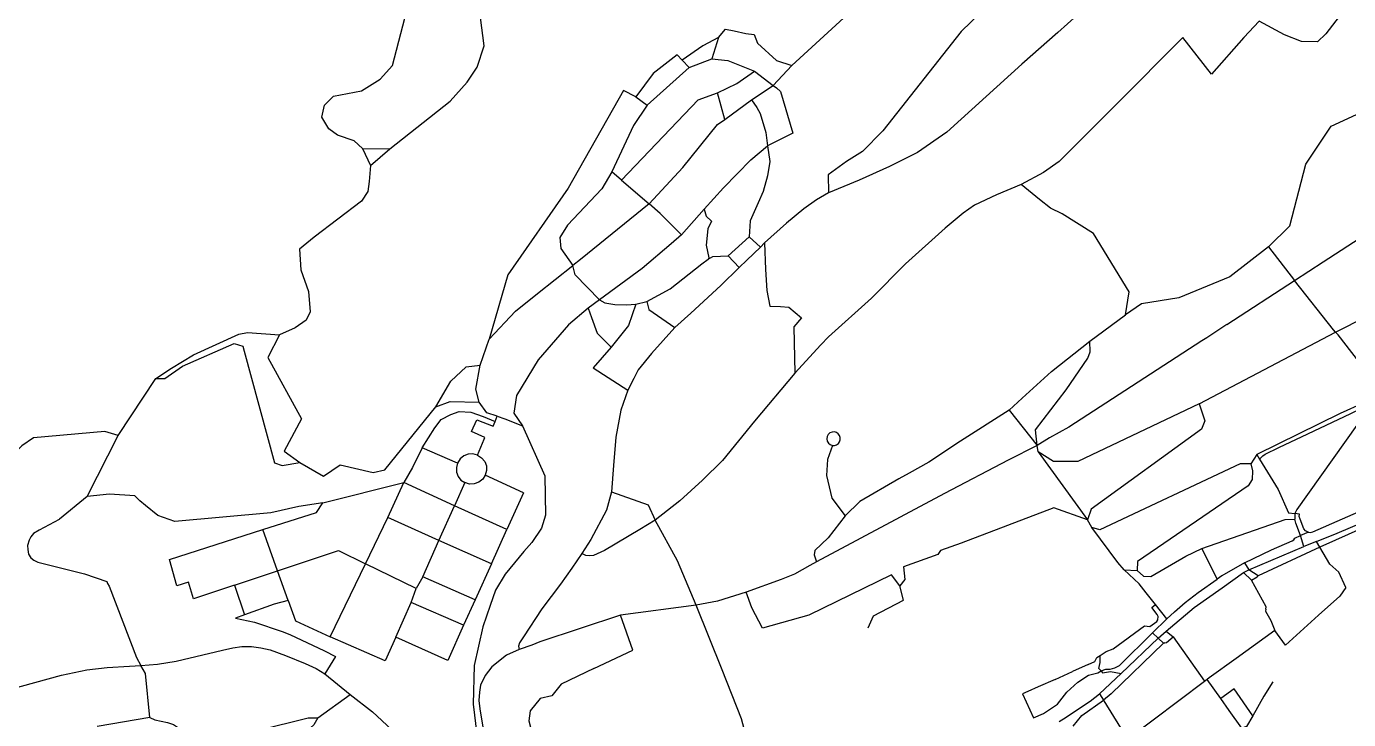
# Model space of a CAD drawing. Header units: inches. Extents: x 2740922 to 2751091, y 1249500 to 1259683.
# Drawn here: x 2744319 to 2745574, y 1254127 to 1254785 of the extents above; entities that cross this region are included whole.
import ezdxf

# ---------------------------------------------------------------- set-up
doc = ezdxf.new("R2010")
doc.units = ezdxf.units.IN
doc.header["$MEASUREMENT"] = 0

msp = doc.modelspace()

# ---------------------------------------------------------------- linework, layer by layer
for points in [[(2744614.3, 1254681.4), (2744606.1, 1254687.7), (2744599.3, 1254698.6), (2744602, 1254709.9), (2744610.4, 1254718.5), (2744636.9, 1254723.6), (2744654.8, 1254734.7), (2744666.4, 1254747.8), (2744684.1, 1254816), (2744685, 1254826.7), (2744679.1, 1254839.4), (2744672, 1254849.9), (2744667.9, 1254857.8), (2744665, 1254867.6), (2744664.7, 1254876.2), (2744681.4, 1254941.1), (2744689.2, 1254948.5), (2744693.2, 1254956.3), (2744695.6, 1254967.9), (2744696, 1254977.5), (2744702.3, 1254985.4), (2744711.8, 1254989.9)], [(2744663.9, 1254668.7), (2744721.3, 1254713.8), (2744737.5, 1254731.8), (2744746.9, 1254746), (2744753.4, 1254766.4), (2744749.9, 1254793.3), (2744744.2, 1254812.1), (2744748.3, 1254820.3), (2744760.4, 1254830.9), (2744800.6, 1254855.2), (2744820.4, 1254867.6)], [(2745300.8, 1254864), (2745253.9, 1254826), (2745206.7, 1254779.8), (2745132, 1254685.7), (2745112.7, 1254666.1), (2745097.5, 1254656.7), (2745080.2, 1254644), (2745080.6, 1254626.8)], [(2745594.9, 1254832.7), (2745552.9, 1254777.8), (2745544.9, 1254770.1), (2745529.9, 1254770.4), (2745513.6, 1254776.9)], [(2745326.2, 1254803.9), (2745316.8, 1254795.6), (2745298.4, 1254779.1), (2745264.2, 1254749), (2745230.4, 1254718.1), (2745192.9, 1254684.3), (2745165.2, 1254665.2), (2745138.4, 1254651.7), (2745109.7, 1254638.8), (2745080.6, 1254626.8)], [(2745045.6, 1254747.7), (2745095.1, 1254792.9)], [(2745513.6, 1254776.9), (2745489.5, 1254789.7), (2745475.1, 1254774.1), (2745444.2, 1254739.5), (2745417.1, 1254774.4)], [(2744976, 1254774.2), (2744982.8, 1254782.1)], [(2744982.8, 1254782.1), (2744991.1, 1254780.5), (2745002.1, 1254778.2), (2745009.8, 1254777.2), (2745013.2, 1254769), (2745031.1, 1254752.3), (2745045.6, 1254747.7)], [(2744976, 1254774.2), (2744961.1, 1254766.4), (2744941.6, 1254752.8)], [(2744976, 1254774.2), (2744969.8, 1254754)], [(2745417.1, 1254774.4), (2745353.8, 1254710.6), (2745299.7, 1254656.5), (2745284.6, 1254646), (2745263.6, 1254634.6)], [(2744941.6, 1254752.8), (2744936.7, 1254757.9), (2744913.9, 1254740), (2744897.4, 1254717.9)], [(2744941.6, 1254752.8), (2744948.2, 1254745.9)], [(2744948.2, 1254745.9), (2744969.8, 1254754)], [(2744969.8, 1254754), (2744984.9, 1254752.4), (2745010.4, 1254742.3)], [(2744948.2, 1254745.9), (2744908.2, 1254710.1)], [(2744975.1, 1254721.7), (2744993.6, 1254730.6), (2745010.4, 1254742.3)], [(2745010.4, 1254742.3), (2745027.9, 1254728.6)], [(2745027.9, 1254728.6), (2745045.6, 1254747.7)], [(2745498.4, 1254575.6), (2745518.7, 1254595.6), (2745534, 1254654), (2745558.1, 1254690.2), (2745590.1, 1254704.8), (2745616.8, 1254728.7), (2745632.1, 1254740)], [(2745007.5, 1254715.2), (2745027.9, 1254728.6)], [(2745027.9, 1254728.6), (2745031.3, 1254726.5), (2745034.8, 1254723), (2745046.8, 1254683.3), (2745022.7, 1254671.4)], [(2744897.4, 1254717.9), (2744885.9, 1254724), (2744833.3, 1254631.3), (2744776.1, 1254548.9), (2744758.1, 1254487.9)], [(2744883.9, 1254638.8), (2744956.9, 1254715.2), (2744975.1, 1254721.7)], [(2744897.4, 1254717.9), (2744908.2, 1254710.1)], [(2744982.2, 1254696.4), (2744975.1, 1254721.7)], [(2744982.2, 1254696.4), (2745007.5, 1254715.2)], [(2745007.5, 1254715.2), (2745012.5, 1254707.8), (2745015.5, 1254702.1), (2745021, 1254684), (2745022.7, 1254671.4)], [(2744908.2, 1254710.1), (2744895.4, 1254690.8), (2744874.9, 1254646.8)], [(2744910.1, 1254616.4), (2744942.3, 1254650.9), (2744975.2, 1254691.8), (2744982.2, 1254696.4)], [(2744638.1, 1254669), (2744630, 1254676.1), (2744614.3, 1254681.4)], [(2744638.1, 1254669), (2744663.9, 1254668.7)], [(2744638.1, 1254669), (2744645.4, 1254652.6)], [(2744645.4, 1254652.6), (2744663.9, 1254668.7)], [(2744962.5, 1254611.2), (2744980.9, 1254631.7), (2745006.8, 1254658.1), (2745022.7, 1254671.4)], [(2745022.7, 1254671.4), (2745024.9, 1254656.5), (2745022.6, 1254643), (2745018.5, 1254628.1), (2745013.8, 1254617.2), (2745006.2, 1254600.2), (2745005.3, 1254584.9)], [(2745523, 1254543.7), (2745550.2, 1254561.4), (2745591, 1254587.6), (2745620.4, 1254610.5), (2745638.1, 1254626.5), (2745654.4, 1254642.4), (2745683, 1254669.9), (2745684.4, 1254671)], [(2744645.4, 1254652.6), (2744644.3, 1254637.5), (2744643.1, 1254628), (2744636.9, 1254618.9), (2744592.1, 1254584.8), (2744578.2, 1254573.2), (2744579.3, 1254553.6), (2744586.6, 1254533.2), (2744588.4, 1254513.8), (2744584.4, 1254506.1), (2744574, 1254498.7), (2744559, 1254492.1)], [(2744874.9, 1254646.8), (2744865.3, 1254630.6), (2744832.6, 1254596.2), (2744825.5, 1254584.4), (2744826.2, 1254573.9), (2744837.6, 1254557.8)], [(2744883.9, 1254638.8), (2744874.9, 1254646.8)], [(2744883.9, 1254638.8), (2744910.1, 1254616.4)], [(2745080.6, 1254626.8), (2745069, 1254620.1), (2745057.1, 1254611.5), (2745040.7, 1254598), (2745019.8, 1254579.2)], [(2745263.6, 1254634.6), (2745240, 1254625), (2745219.3, 1254615), (2745208.3, 1254607.4), (2745191.2, 1254593.2), (2745153.6, 1254559.5), (2745121.4, 1254526.9), (2745080.5, 1254490), (2745073.3, 1254482.6), (2745048.7, 1254455.5)], [(2745362.6, 1254510.9), (2745366.1, 1254532.9), (2745332.3, 1254588.2), (2745302.6, 1254606.8), (2745291.4, 1254612.3), (2745280.8, 1254620.5), (2745263.6, 1254634.6)], [(2744910.1, 1254616.4), (2744845.1, 1254563.6), (2744837.6, 1254557.8)], [(2744940.9, 1254586.9), (2744920.6, 1254607.3), (2744910.1, 1254616.4)], [(2744940.9, 1254586.9), (2744962.5, 1254611.2)], [(2744962.5, 1254611.2), (2744964.2, 1254604.8), (2744969.3, 1254600), (2744965.9, 1254592.7), (2744964.3, 1254577), (2744967, 1254565.2), (2744966.1, 1254564)], [(2744940.9, 1254586.9), (2744931.2, 1254578.4), (2744903.7, 1254555.1), (2744863.1, 1254525.1)], [(2744985.4, 1254566.9), (2745005.3, 1254584.9)], [(2744995.8, 1254555.8), (2745003.1, 1254562.9), (2745016, 1254575.3)], [(2745005.3, 1254584.9), (2745016, 1254575.3)], [(2745016, 1254575.3), (2745019.8, 1254579.2)], [(2745019.8, 1254579.2), (2745020.7, 1254554), (2745022, 1254534.1), (2745024.8, 1254519.2), (2745034.8, 1254518.9), (2745042.9, 1254518.3), (2745054.9, 1254508), (2745047.5, 1254499.6), (2745048.7, 1254455.5)], [(2745498.4, 1254575.6), (2745461.7, 1254547.1), (2745413.4, 1254527.3), (2745377.9, 1254521.6), (2745362.6, 1254510.9)], [(2745498.4, 1254575.6), (2745523, 1254543.7)], [(2744907.9, 1254523.6), (2744930.1, 1254535.8), (2744960.2, 1254559.5), (2744966.1, 1254564)], [(2744966.1, 1254564), (2744970.6, 1254566.4), (2744985.4, 1254566.9)], [(2744985.4, 1254566.9), (2744995.8, 1254555.8)], [(2744758.1, 1254487.9), (2744783.3, 1254514.4), (2744804.3, 1254531.3), (2744837.6, 1254557.8)], [(2744863.1, 1254525.1), (2744839.9, 1254549), (2744837.6, 1254557.8)], [(2744934.7, 1254498.9), (2744949.9, 1254512.5), (2744978.2, 1254539), (2744995.8, 1254555.8)], [(2745562.2, 1254494.6), (2745681.2, 1254554.6)], [(2745458.9, 1254501.7), (2745523, 1254543.7)], [(2745562.2, 1254494.6), (2745560.2, 1254496.9), (2745523, 1254543.7)], [(2744863.1, 1254525.1), (2744852.3, 1254517.4)], [(2744863.1, 1254525.1), (2744868.1, 1254522.4), (2744877.5, 1254520.8), (2744888.7, 1254520.6), (2744897.7, 1254521.1)], [(2744897.7, 1254521.1), (2744907.9, 1254523.6)], [(2744907.9, 1254523.6), (2744909.8, 1254516.1), (2744934.7, 1254498.9)], [(2744852.3, 1254517.4), (2744833.7, 1254501.4), (2744804.8, 1254468.4), (2744784.3, 1254434.3), (2744781.7, 1254417.6), (2744789.9, 1254405.8)], [(2744852.3, 1254517.4), (2744855.4, 1254508.4), (2744860.7, 1254493.5), (2744874, 1254480.4)], [(2744897.7, 1254521.1), (2744890.6, 1254501), (2744874, 1254480.4)], [(2745328.6, 1254486), (2745362.6, 1254510.9)], [(2744934.7, 1254498.9), (2744912.3, 1254474.4), (2744899.8, 1254458.9), (2744895.7, 1254450.7), (2744890, 1254439.4)], [(2745458.9, 1254501.7), (2745440, 1254489.3), (2745435.2, 1254486.2), (2745350.3, 1254431.3), (2745308.7, 1254404.5), (2745290.3, 1254394.2), (2745278.6, 1254387.1)], [(2744441.8, 1254450.5), (2744456.4, 1254460.5), (2744477.4, 1254473), (2744520.5, 1254492.7), (2744528.8, 1254494.3), (2744559, 1254492.1)], [(2744559, 1254492.1), (2744548.2, 1254470.4), (2744580.1, 1254412.4), (2744563.4, 1254381.5), (2744578.5, 1254370.8)], [(2744749.8, 1254463.3), (2744758.1, 1254487.9)], [(2745252.2, 1254420.4), (2745264.6, 1254432), (2745292.4, 1254457.2), (2745328.6, 1254486)], [(2745278.6, 1254387.1), (2745277.2, 1254402), (2745306.3, 1254439.9), (2745326.9, 1254469.8), (2745329.1, 1254476), (2745328.6, 1254486)], [(2745432.6, 1254426.4), (2745562.2, 1254494.6)], [(2745605.5, 1254438.3), (2745605.8, 1254438.8), (2745603.6, 1254441.7), (2745564.5, 1254492.1), (2745562.2, 1254494.6)], [(2744441.8, 1254450.5), (2744450.2, 1254450.5), (2744467.1, 1254462.4), (2744516.1, 1254483.7), (2744524.4, 1254481.3), (2744525.6, 1254476.5), (2744554.3, 1254370.5), (2744561.8, 1254368.1), (2744578.5, 1254370.8)], [(2744874, 1254480.4), (2744857, 1254460.6), (2744890, 1254439.4)], [(2744707.6, 1254423.8), (2744721.7, 1254447.9), (2744736.3, 1254461.8), (2744749.8, 1254463.3)], [(2744748.7, 1254428.2), (2744745.7, 1254440.6), (2744749.8, 1254463.3)], [(2744406, 1254396.5), (2744441.8, 1254450.5)], [(2745048.7, 1254455.5), (2745010.2, 1254410), (2744979.9, 1254372.6), (2744960.8, 1254354.1), (2744939.3, 1254334.4), (2744916, 1254316.1)], [(2744890, 1254439.4), (2744883.4, 1254420.5), (2744878.7, 1254394.9), (2744876.5, 1254368.1), (2744874.5, 1254342.9)], [(2744578.5, 1254370.8), (2744600.9, 1254357.9), (2744616.6, 1254368.7), (2744648.1, 1254361.3), (2744659.3, 1254363.8), (2744707.6, 1254423.8)], [(2744707.6, 1254423.8), (2744721.1, 1254428.9), (2744748.7, 1254428.2)], [(2744766, 1254414.7), (2744756.1, 1254418.1), (2744748.7, 1254428.2)], [(2745432.6, 1254426.4), (2745317.2, 1254371.8), (2745294.3, 1254371.7), (2745279.6, 1254380.9)], [(2745432.6, 1254426.4), (2745438, 1254410.5), (2745434.8, 1254402.5), (2745330.1, 1254326.4), (2745326.5, 1254316.3)], [(2745598.7, 1254429.1), (2745594, 1254429.4), (2745588.9, 1254427.6), (2745566.5, 1254417.3), (2745487.2, 1254378.5)], [(2745490, 1254373.9), (2745493, 1254377.3), (2745495.3, 1254378.9), (2745508.2, 1254385.1), (2745535.7, 1254397.9), (2745576.6, 1254417.3), (2745587.2, 1254422.4), (2745590.8, 1254424.9), (2745594.2, 1254422.6), (2745595.7, 1254421.6)], [(2744694.6, 1254384.8), (2744706.7, 1254403.7), (2744712.6, 1254411.5), (2744721.8, 1254416.5), (2744729.8, 1254419.2), (2744740.8, 1254418.6), (2744752.6, 1254414.5), (2744764, 1254409.8)], [(2744747.3, 1254377.9), (2744753.4, 1254393), (2744754, 1254394.7), (2744741.6, 1254400.3), (2744746.5, 1254411.2), (2744762.1, 1254405.2), (2744764, 1254409.8)], [(2744764, 1254409.8), (2744766, 1254414.7)], [(2744766, 1254414.7), (2744773, 1254412.3), (2744789.9, 1254405.8)], [(2745252.2, 1254420.4), (2745205.9, 1254391), (2745175.8, 1254371), (2745157, 1254360.6), (2745147.3, 1254355.2), (2745110.3, 1254333.8), (2745096.3, 1254320.3)], [(2745252.2, 1254420.4), (2745278.6, 1254387.1)], [(2745595.7, 1254421.6), (2745594.2, 1254422.6), (2745525.3, 1254326.3), (2745523.6, 1254322.4)], [(2744406, 1254396.5), (2744393.2, 1254400.3), (2744325.4, 1254394.2), (2744314.3, 1254386.8), (2744300.8, 1254373), (2744248, 1254357.9), (2744215.9, 1254352.9), (2744191.4, 1254353), (2744089.1, 1254345), (2743995.2, 1254350.8), (2743971.3, 1254358.9)], [(2744789.9, 1254405.8), (2744811, 1254358.3), (2744811.9, 1254321), (2744808.1, 1254308.6), (2744798.9, 1254295), (2744791.1, 1254286.5), (2744773.4, 1254264.8), (2744764.2, 1254249.8), (2744759.1, 1254235), (2744752.3, 1254214.7), (2744744, 1254178.1), (2744743.1, 1254141.6), (2744746.4, 1254112.7), (2744748.5, 1254103.3)], [(2745084.2, 1254387), (2745086.3, 1254387), (2745088.2, 1254387.6), (2745089.9, 1254388.8), (2745091.1, 1254390.5), (2745091.7, 1254392.5), (2745091.7, 1254394.5), (2745091.1, 1254396.4), (2745089.8, 1254398.1), (2745088.1, 1254399.2), (2745086.1, 1254399.8), (2745083.9, 1254399.7), (2745081.9, 1254398.9), (2745080.2, 1254397.4), (2745079.2, 1254395.4), (2745078.9, 1254393.3), (2745079.3, 1254391.1), (2745080.4, 1254389.2), (2745082.1, 1254387.8), (2745084.2, 1254387)], [(2744376.6, 1254338.6), (2744406, 1254396.5)], [(2745278.6, 1254387.1), (2745251.2, 1254372.9), (2745190.6, 1254341.4), (2745069, 1254276.4)], [(2745084.2, 1254387), (2745079.5, 1254373.8), (2745078.6, 1254358.4), (2745083.6, 1254336.9), (2745096.3, 1254320.3)], [(2745279.6, 1254380.9), (2745278.6, 1254387.1)], [(2744694.6, 1254384.8), (2744685.4, 1254366), (2744677.3, 1254351.7)], [(2744728.2, 1254370.3), (2744694.6, 1254384.8)], [(2744747.3, 1254377.9), (2744742.9, 1254379), (2744738.3, 1254378.8), (2744734.1, 1254377.1), (2744730.6, 1254374.2), (2744728.2, 1254370.3)], [(2744747.3, 1254377.9), (2744751.1, 1254375.4), (2744754, 1254371.9), (2744755.6, 1254367.6), (2744755.8, 1254363.1), (2744754.6, 1254358.7)], [(2745279.6, 1254380.9), (2745326.5, 1254316.3)], [(2745487.2, 1254378.5), (2745481.5, 1254369.7)], [(2745487.2, 1254378.5), (2745490, 1254373.9)], [(2745490, 1254373.9), (2745507.6, 1254345.2), (2745517.3, 1254323.1), (2745523.6, 1254322.4)], [(2744728.2, 1254370.3), (2744727.1, 1254366.1), (2744727.3, 1254361.7), (2744728.9, 1254357.7), (2744731.5, 1254354.2), (2744735.1, 1254351.8)], [(2745481.5, 1254369.7), (2745471.5, 1254369.7), (2745338.1, 1254306.8), (2745330.5, 1254309.3)], [(2745481.5, 1254369.7), (2745483.1, 1254362.9), (2745483, 1254354.8), (2745479.1, 1254348.7), (2745374.1, 1254276.8), (2745373.7, 1254268.3)], [(2744600.4, 1254332.4), (2744677.3, 1254351.7)], [(2744662, 1254318.7), (2744677.3, 1254351.7)], [(2744725.3, 1254329.8), (2744677.3, 1254351.7)], [(2744735.1, 1254351.8), (2744725.3, 1254329.8)], [(2744754.6, 1254358.7), (2744752.1, 1254354.9), (2744748.4, 1254352.1), (2744744.1, 1254350.5), (2744739.5, 1254350.4), (2744735.1, 1254351.8)], [(2744790.9, 1254342.2), (2744754.6, 1254358.7)], [(2744376.6, 1254338.6), (2744350.1, 1254317), (2744349.8, 1254316.8), (2744330.8, 1254306.6), (2744325.6, 1254303.4), (2744323, 1254300.4), (2744321.5, 1254297), (2744319.8, 1254292.2), (2744320, 1254288.4), (2744320.8, 1254283.9), (2744323, 1254280.3), (2744325.9, 1254278.1), (2744329.7, 1254276.1), (2744373.8, 1254265.3), (2744395, 1254257.8), (2744395.9, 1254256), (2744397.4, 1254253.3), (2744423.4, 1254185.9), (2744427.5, 1254178.3)], [(2744421.8, 1254339.2), (2744397.8, 1254340.8), (2744376.6, 1254338.6)], [(2744426.5, 1254334.3), (2744421.8, 1254339.2)], [(2744790.9, 1254342.2), (2744775, 1254307.2)], [(2744874.5, 1254342.9), (2744869.7, 1254325.6), (2744854.8, 1254297.8), (2744846.4, 1254284.4)], [(2744874.5, 1254342.9), (2744909.2, 1254330.8), (2744916, 1254316.1)], [(2744432, 1254329.9), (2744426.5, 1254334.3)], [(2744600.4, 1254332.4), (2744577.4, 1254329.2), (2744551, 1254323), (2744459.6, 1254314.8), (2744443.7, 1254320.4), (2744432, 1254329.9)], [(2744543.4, 1254307.2), (2744594.2, 1254323.4), (2744600.4, 1254332.4)], [(2744710.6, 1254296.9), (2744725.3, 1254329.8)], [(2744775, 1254307.2), (2744725.3, 1254329.8)], [(2745326.5, 1254316.3), (2745294.5, 1254327.9), (2745206.7, 1254294.2), (2745187, 1254287.3), (2745184.3, 1254283.5), (2745151.9, 1254271.8), (2745152.9, 1254259.8), (2745148.4, 1254253.9)], [(2745536.4, 1254304.8), (2745538.1, 1254304.5), (2745540.6, 1254305), (2745602, 1254332)], [(2744640.7, 1254274.8), (2744662, 1254318.7)], [(2744710.6, 1254296.9), (2744662, 1254318.7)], [(2744916, 1254316.1), (2744901.3, 1254307.1), (2744867.9, 1254287.4), (2744857.2, 1254282.5), (2744853.6, 1254282.3), (2744850.2, 1254282.7), (2744846.4, 1254284.4)], [(2744954.7, 1254235.4), (2744937.2, 1254277.6), (2744916, 1254316.1)], [(2745096.3, 1254320.3), (2745080.2, 1254299.4), (2745067.6, 1254287.4), (2745066.9, 1254283.1), (2745069, 1254276.4)], [(2745330.5, 1254309.3), (2745326.5, 1254316.3)], [(2745435, 1254289.1), (2745514.4, 1254316.7), (2745523.4, 1254317)], [(2745523.6, 1254322.4), (2745523.4, 1254317)], [(2745528.8, 1254301.4), (2745524.3, 1254313.1), (2745523.4, 1254317)], [(2745536.4, 1254304.8), (2745535.6, 1254304.9), (2745533.5, 1254306.1), (2745532.1, 1254307.9), (2745528.4, 1254316.9), (2745527.7, 1254319.5), (2745527.9, 1254321.9), (2745523.6, 1254322.4)], [(2745544.1, 1254295.8), (2745563.8, 1254303.7), (2745586.8, 1254313.7)], [(2744516.3, 1254254.3), (2744477.4, 1254241.3), (2744472.6, 1254257.3), (2744461.7, 1254253.8), (2744454.5, 1254278.9), (2744543.4, 1254307.2)], [(2744557.3, 1254268), (2744543.4, 1254307.2)], [(2744760.4, 1254274.7), (2744775, 1254307.2)], [(2745361.4, 1254268.9), (2745355.2, 1254275.9), (2745330.5, 1254309.3)], [(2745475.7, 1254275.6), (2745501.2, 1254287.8), (2745520.9, 1254296.4), (2745522.6, 1254297.5), (2745523.3, 1254298.9)], [(2745523.3, 1254298.9), (2745528.8, 1254301.4)], [(2745536.4, 1254304.8), (2745528.8, 1254301.4)], [(2745532.1, 1254291), (2745528.8, 1254301.4)], [(2745589.1, 1254309.1), (2745547.3, 1254290.4)], [(2744557.3, 1254268), (2744615.2, 1254287.4), (2744640.7, 1254274.8)], [(2744695.1, 1254262.3), (2744710.6, 1254296.9)], [(2744760.4, 1254274.7), (2744710.6, 1254296.9)], [(2745373.7, 1254268.3), (2745379.6, 1254262.8), (2745386.8, 1254262.7), (2745420, 1254281.9), (2745435, 1254289.1)], [(2745449.7, 1254260.1), (2745443.3, 1254273), (2745440.9, 1254277.9), (2745438.7, 1254282.6), (2745435, 1254289.1)], [(2745479.7, 1254269), (2745532.1, 1254291)], [(2745547.3, 1254290.4), (2745488.5, 1254263.2)], [(2745544.1, 1254295.8), (2745532.1, 1254291)], [(2745547.3, 1254290.4), (2745544.1, 1254295.8)], [(2745556.7, 1254274.4), (2745547.3, 1254290.4)], [(2744607.2, 1254205.4), (2744640.7, 1254274.8)], [(2744689, 1254251.1), (2744640.7, 1254274.8)], [(2744760.4, 1254274.7), (2744744.9, 1254240.6)], [(2744846.4, 1254284.4), (2744836.8, 1254270.5), (2744826, 1254255.2), (2744808.2, 1254232), (2744790.8, 1254205.5), (2744787.1, 1254199.8), (2744786.1, 1254196.4), (2744786.8, 1254193.3)], [(2745069, 1254276.4), (2745062.8, 1254273.1), (2745048.3, 1254264.8), (2745035.6, 1254259.7), (2745002.3, 1254247.8)], [(2745475.7, 1254275.6), (2745454.2, 1254263.3), (2745449.7, 1254260.1)], [(2745475.7, 1254275.6), (2745479.7, 1254269)], [(2745572, 1254252.2), (2745565.3, 1254266.7), (2745556.7, 1254274.4)], [(2744516.3, 1254254.3), (2744557.3, 1254268)], [(2744567.4, 1254239.8), (2744557.3, 1254268)], [(2744695.1, 1254262.3), (2744689, 1254251.1)], [(2744744.9, 1254240.6), (2744695.1, 1254262.3)], [(2745148.4, 1254253.9), (2745140.4, 1254264.3), (2745062, 1254225.9), (2745017.9, 1254213.5), (2745007.8, 1254232.9), (2745002.3, 1254247.8)], [(2745361.4, 1254268.9), (2745373.7, 1254268.3)], [(2745391.2, 1254235.9), (2745382.4, 1254247), (2745375.6, 1254255.6), (2745361.4, 1254268.9)], [(2745401.2, 1254210.8), (2745427.8, 1254233.1), (2745454.3, 1254252), (2745474.8, 1254266.3)], [(2745401.9, 1254222.6), (2745409.1, 1254229), (2745419.2, 1254237.9), (2745431.5, 1254247.4), (2745449.7, 1254260.1)], [(2745474.8, 1254266.3), (2745479.7, 1254269)], [(2745482.3, 1254259.2), (2745474.8, 1254266.3)], [(2745488.5, 1254263.2), (2745479.7, 1254269)], [(2745482.3, 1254259.2), (2745487.8, 1254262.2), (2745488.5, 1254263.2)], [(2744516.3, 1254254.3), (2744525.8, 1254226.1)], [(2744684.3, 1254238), (2744689, 1254251.1)], [(2745002.3, 1254247.8), (2744975.1, 1254239.1), (2744954.7, 1254235.4)], [(2745118.3, 1254214), (2745123.4, 1254225.2), (2745151.9, 1254240.3), (2745148.4, 1254253.9)], [(2745495.9, 1254231.7), (2745496.1, 1254233.8), (2745482.3, 1254259.2)], [(2745572, 1254252.2), (2745566.1, 1254244.1), (2745545.9, 1254225.9)], [(2744567.4, 1254239.8), (2744554.1, 1254236.4), (2744525.8, 1254226.1)], [(2744567.4, 1254239.8), (2744574.3, 1254220.5), (2744607.2, 1254205.4)], [(2744669.5, 1254205), (2744684.3, 1254238)], [(2744734, 1254216.3), (2744684.3, 1254238)], [(2744744.9, 1254240.6), (2744734, 1254216.3)], [(2744954.7, 1254235.4), (2744883.1, 1254225.9)], [(2745012.5, 1254057.3), (2745011.2, 1254077.9), (2744998, 1254127.4), (2744979.6, 1254174.1), (2744954.7, 1254235.4)], [(2745338.6, 1254187.7), (2745344.2, 1254191.6), (2745351, 1254194), (2745380.7, 1254215.7), (2745385.8, 1254215.1), (2745392.4, 1254220), (2745393.2, 1254221.6), (2745393.5, 1254224.7), (2745392.8, 1254226.5), (2745387.5, 1254233.1), (2745391.2, 1254235.9)], [(2745401.9, 1254222.6), (2745391.2, 1254235.9)], [(2744525.8, 1254226.1), (2744517.4, 1254223.2)], [(2744517.4, 1254223.2), (2744535.5, 1254219.3), (2744561.8, 1254210.4), (2744568.8, 1254207.6), (2744601.8, 1254192.2), (2744612.4, 1254186.7), (2744602.1, 1254170.1)], [(2744883.1, 1254225.9), (2744806.3, 1254200.5), (2744798.8, 1254197.3), (2744786.8, 1254193.3)], [(2744857.6, 1254175.2), (2744894.8, 1254192.7), (2744883.1, 1254225.9)], [(2745388.4, 1254209.3), (2745401.9, 1254222.6)], [(2745495.9, 1254231.7), (2745495.7, 1254229.6), (2745500.8, 1254220.9), (2745504.3, 1254211.3)], [(2745545.9, 1254225.9), (2745514.5, 1254197.6)], [(2744734, 1254216.3), (2744718.9, 1254183), (2744669.5, 1254205)], [(2745393.8, 1254204), (2745401.2, 1254210.8)], [(2745401.2, 1254210.8), (2745407.8, 1254205.5)], [(2745504.3, 1254211.3), (2745467.6, 1254184.9), (2745442.1, 1254166.4), (2745440.1, 1254165), (2745439, 1254164.1)], [(2745514.5, 1254197.6), (2745504.3, 1254211.3)], [(2744669.5, 1254205), (2744659.6, 1254182.6), (2744607.2, 1254205.4)], [(2745339.6, 1254173.1), (2745344, 1254174.8), (2745348.2, 1254174.6), (2745352.6, 1254175.8), (2745356.9, 1254178.3), (2745388.4, 1254209.3)], [(2745400.1, 1254199.7), (2745398.6, 1254199.4), (2745349.1, 1254151.2), (2745341.6, 1254145.3)], [(2745358.4, 1254170.5), (2745393.8, 1254204)], [(2745388.4, 1254209.3), (2745393.8, 1254204)], [(2745393.8, 1254204), (2745398.6, 1254199.4), (2745400.1, 1254199.7)], [(2745400.1, 1254199.7), (2745401.6, 1254200.1), (2745407.8, 1254205.5)], [(2745407.8, 1254205.5), (2745437.8, 1254163.3), (2745439, 1254164.1)], [(2744427.5, 1254178.3), (2744443.3, 1254179.4), (2744461.1, 1254182.2), (2744504.9, 1254192.6), (2744514.8, 1254195), (2744523.4, 1254196.2), (2744532.4, 1254196.1), (2744541.3, 1254194.9), (2744550.2, 1254192.9), (2744564.7, 1254187.5), (2744583.4, 1254180.2), (2744594.1, 1254175.2), (2744602.1, 1254170.1)], [(2744786.8, 1254193.3), (2744774.6, 1254188), (2744760.7, 1254177), (2744754.4, 1254168.6), (2744750, 1254159.5), (2744749, 1254153), (2744748.5, 1254145), (2744749.5, 1254137.1), (2744752.3, 1254119.5), (2744758.1, 1254101.3)], [(2745327.2, 1254179), (2745333.5, 1254181.8), (2745335.5, 1254185.6), (2745338.6, 1254187.7)], [(2745339.6, 1254173.1), (2745337.3, 1254175.2), (2745338.7, 1254181.1), (2745338.6, 1254187.7)], [(2744259.6, 1254147.7), (2744272.6, 1254148.7), (2744288.5, 1254151.5), (2744352.2, 1254169.1), (2744376, 1254173.9), (2744395.4, 1254176.1), (2744416.6, 1254177.5), (2744427.5, 1254178.3)], [(2744435.9, 1254128.7), (2744431.7, 1254170.6), (2744427.5, 1254178.3)], [(2744857.6, 1254175.2), (2744826.5, 1254160.5), (2744817.9, 1254149.4), (2744806.8, 1254146.9), (2744797.2, 1254135.2), (2744796, 1254125.7), (2744799.1, 1254113.5), (2744792.8, 1254102), (2744791.7, 1254095), (2744778.7, 1254081.3)], [(2745275.1, 1254128.6), (2745284.6, 1254132.6), (2745298.1, 1254141.4), (2745307, 1254152.7), (2745317.5, 1254162.4), (2745327.6, 1254169), (2745336.3, 1254171.1), (2745339.6, 1254173.1)], [(2745295.7, 1254165), (2745312.3, 1254172.4)], [(2745327.2, 1254179), (2745312.3, 1254172.4)], [(2745339.6, 1254173.1), (2745340.8, 1254171.2), (2745348.5, 1254172.6), (2745358.4, 1254170.5)], [(2744602.1, 1254170.1), (2744626.2, 1254150.6)], [(2745295.7, 1254165), (2745279.6, 1254157.9)], [(2745358.4, 1254170.5), (2745337.9, 1254151.3)], [(2745364.4, 1254108.1), (2745437.8, 1254163.3), (2745439, 1254164.1)], [(2745453.1, 1254146.7), (2745440.1, 1254165), (2745439, 1254164.1)], [(2745502.7, 1254162.6), (2745494.1, 1254148.9)], [(2744595.6, 1254128.6), (2744626.2, 1254150.6)], [(2744626.2, 1254150.6), (2744647.3, 1254134.2), (2744679.1, 1254104.7), (2744688.4, 1254096.8), (2744702.6, 1254086.9)], [(2745279.6, 1254157.9), (2745269.9, 1254153.5), (2745264.8, 1254151.2), (2745275.1, 1254128.6)], [(2745299.7, 1254125.1), (2745306.3, 1254129.2), (2745320.9, 1254139), (2745329.2, 1254144.4), (2745337.9, 1254151.3)], [(2745337.9, 1254151.3), (2745341.6, 1254145.3)], [(2745465.9, 1254155.9), (2745453.1, 1254146.7)], [(2745483.7, 1254130.5), (2745465.9, 1254155.9)], [(2745494.1, 1254148.9), (2745483.7, 1254130.5)], [(2745312.9, 1254120.5), (2745321.3, 1254130.7), (2745341.6, 1254145.3)], [(2745341.6, 1254145.3), (2745342.1, 1254144.5), (2745364.4, 1254108.1)], [(2745461.2, 1254135.3), (2745453.1, 1254146.7)], [(2745483.7, 1254130.5), (2745477.4, 1254120.4), (2745473, 1254118.7), (2745461.2, 1254135.3)], [(2744435.9, 1254128.7), (2744386.1, 1254120.3)], [(2744435.9, 1254128.7), (2744440.7, 1254126.5), (2744452.6, 1254123.9), (2744458.4, 1254122.1), (2744462.4, 1254119.7), (2744478.1, 1254105.6), (2744482.3, 1254103.4)], [(2744482.3, 1254103.4), (2744539.2, 1254116.9), (2744586.3, 1254128.5), (2744595.6, 1254128.6)], [(2744595.6, 1254128.6), (2744591.6, 1254121.9), (2744576.2, 1254108)]]:
    msp.add_lwpolyline(points)

doc.saveas('drawing.dxf')
